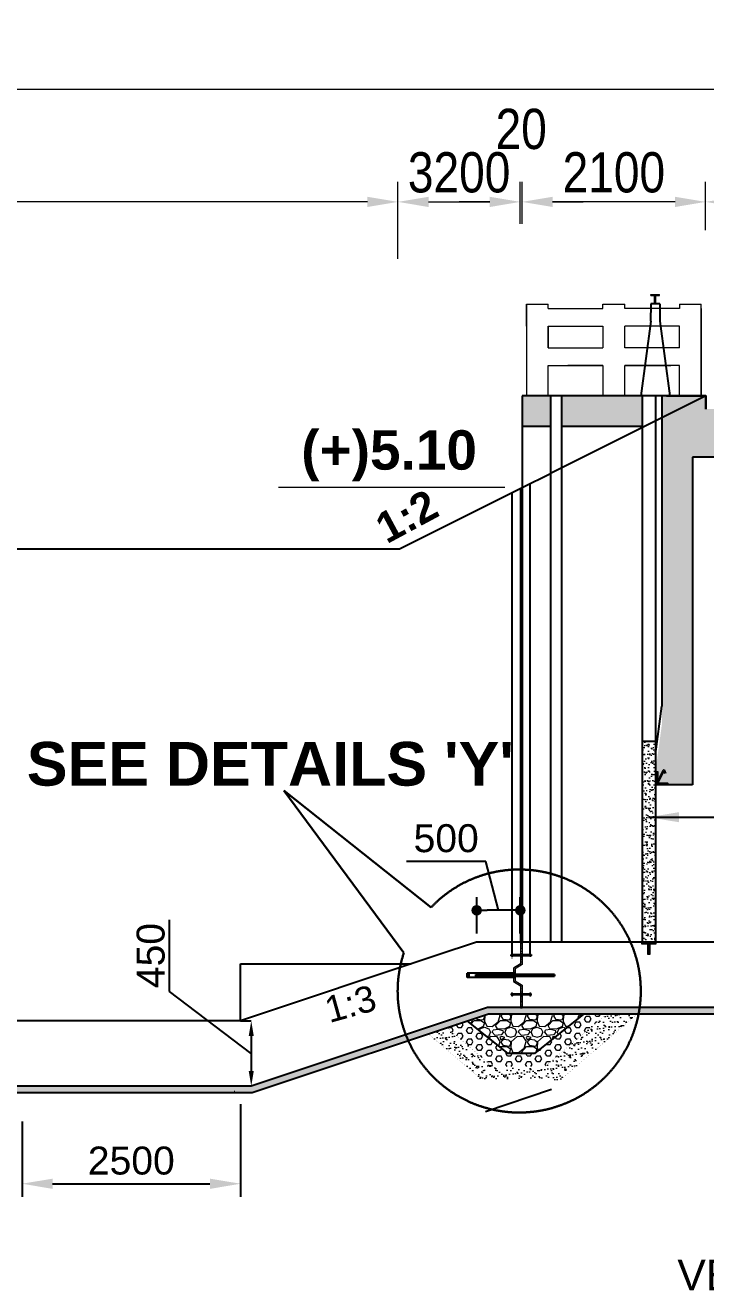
# Model space of a CAD drawing. Extents: x -358915 to 1258323, y -1667244 to -305611.
# Drawn here: x 167038 to 174820, y -1272764 to -1258283 of the extents above; entities that cross this region are included whole.
import ezdxf

# ---------------------------------------------------------------- set-up
doc = ezdxf.new("R2010")
doc.units = 0
doc.header["$LTSCALE"] = 300
doc.header["$MEASUREMENT"] = 0
for name, pattern in [('DASHED', [0.75, 0.5, -0.25]), ('DASHED2', [9.525, 6.35, -3.175]), ('HIDDEN', [0.375, 0.25, -0.125])]:
    doc.linetypes.add(name, pattern=pattern)
doc.layers.get('0').update_dxf_attribs({"linetype": 'CONTINUOUS'})
doc.layers.get('DEFPOINTS').update_dxf_attribs({"linetype": 'CONTINUOUS'})
for name, color, linetype, lineweight in [('Dim', 7, 'CONTINUOUS', 9), ('Dimension', 8, 'CONTINUOUS', 18), ('Grid Line_Outer', 7, 'CONTINUOUS', 5), ('HATCH', 252, 'CONTINUOUS', 5), ('line2', 3, 'CONTINUOUS', 30), ('Railing', 8, 'CONTINUOUS', 0)]:
    doc.layers.add(name, color=color, linetype=linetype, lineweight=lineweight)
for name, color, linetype in [('DOTTED', 240, 'DASHED2'), ('HATCH-1', 8, 'CONTINUOUS'), ('LINE', 7, 'CONTINUOUS'), ('TEXT', 10, 'CONTINUOUS')]:
    doc.layers.add(name, color=color, linetype=linetype)
doc.styles.add('1-2', font='arial.ttf')
doc.styles.add('Arial', font='arial.ttf')
doc.styles.add('DIM', font='isocp3.shx')
doc.styles.add('dimText', font='ARIALN.TTF')
doc.styles.add('text', font='ARIALN.TTF', dxfattribs={"height": 1.6})
doc.dimstyles.new('dim_150', dxfattribs={"dimtxt": 300, "dimasz": 300, "dimexe": 300, "dimexo": 100, "dimgap": 100, "dimtad": 1, "dimdec": 0, "dimzin": 0, "dimdsep": 46, "dimtxsty": 'DIM', "dimcen": 150, "dimclrd": 5, "dimclre": 5, "dimclrt": 7, "dimadec": 0, "dimazin": 0, "dimtfac": 1, "dimtdec": 0, "dimtmove": 0, "dimatfit": 3, "dimfxl": 20, "dimtolj": 1, "dimtzin": 0, "dimarcsym": 0})
doc.dimstyles.new('dim_230', dxfattribs={"dimtxt": 460, "dimasz": 460, "dimexe": 230, "dimexo": 100, "dimgap": 100, "dimtad": 1, "dimdec": 0, "dimzin": 0, "dimdsep": 46, "dimtxsty": 'dimText', "dimcen": 0.09, "dimclrd": 256, "dimclre": 256, "dimclrt": 7, "dimadec": 0, "dimazin": 0, "dimtfac": 1, "dimtdec": 0, "dimtofl": 0, "dimtmove": 0, "dimatfit": 3, "dimfxl": 1, "dimtolj": 1, "dimtzin": 0, "dimlwd": -1, "dimlwe": -1, "dimarcsym": 0})
pattern_1 = [(37.5, (-179835.83, -1288351.639), (-0.31496679, 9.63411885), [0, -7.6, 0, -8.5, 0, -8.125]), (7.5, (-179835.83, -1288351.639), (8.84888353, 14.11073033), [0, -4.1, 0, -6.85, 0, -2.625]), (327.5, (-179841.98, -1288351.639), (15.5707093, 0.02829527), [0, -2.5, 0, -9, 0, -11.75]), (317.5, (-179841.98, -1288351.639), (15.030633, 4.3883778), [0, -1.25, 0, -5.9, 0, -6.75])]

# ---------------------------------------------------------------- blocks, each defined once
blk = doc.blocks.new('*D110')
at = {"layer": 'DEFPOINTS', "color": 0, "ltscale": 500, "transparency": 16777216}
for p in [(169500, -1269675), (169622, -1270425), (169622, -1270425)]:
    blk.add_point(p, dxfattribs=at)
at = {"layer": 'Dim', "color": 5, "lineweight": -2, "ltscale": 500, "transparency": 16777216}
for p, q in [((168687, -1269339), (168687, -1268520)), ((169622, -1270050), (168687, -1269339)), ((169500, -1269675), (169622, -1269675)), ((169622, -1269850), (169622, -1270250)), ((169622, -1270425), (169622, -1270425))]:
    blk.add_line(p, q, dxfattribs=at)
at = {"layer": 'Dim', "color": 5, "ltscale": 500, "transparency": 16777216}
for points in [[(169593, -1269850), (169651, -1269850), (169622, -1269675)], [(169593, -1270250), (169651, -1270250), (169622, -1270425)]]:
    blk.add_solid(points, dxfattribs=at)
at = {"layer": 'Dim', "color": 7, "ltscale": 500, "transparency": 16777216, "insert": (168473, -1268929), "char_height": 320, "attachment_point": 5, "rotation": 90, "style": 'Arial'}
blk.add_mtext('\\A1;450', dxfattribs=at)
blk = doc.blocks.new('*D125')
at = {"layer": 'DEFPOINTS', "color": 0, "ltscale": 500, "transparency": 16777216}
for p in [(172720, -1260304), (172720, -1260656), (174820, -1260727)]:
    blk.add_point(p, dxfattribs=at)
at = {"layer": 'Dim', "ltscale": 500, "transparency": 16777216}
for p, q in [((172720, -1260556), (172720, -1260074)), ((174820, -1260627), (174820, -1260074)), ((174470, -1260304), (173070, -1260304))]:
    blk.add_line(p, q, dxfattribs=at)
for points in [[(173070, -1260246), (173070, -1260363), (172720, -1260304)], [(174470, -1260246), (174470, -1260363), (174820, -1260304)]]:
    blk.add_solid(points, dxfattribs=at)
at = {"layer": 'Dim', "color": 7, "ltscale": 500, "transparency": 16777216, "insert": (173770, -1259969), "char_height": 460, "attachment_point": 5, "style": 'dimText'}
blk.add_mtext('\\A1;2100', dxfattribs=at)
blk = doc.blocks.new('*D126')
at = {"layer": 'DEFPOINTS', "color": 0, "ltscale": 500, "transparency": 16777216}
for p in [(174820, -1260304), (180820, -1260577), (174820, -1260727)]:
    blk.add_point(p, dxfattribs=at)
at = {"layer": 'Dim', "ltscale": 500, "transparency": 16777216}
for p, q in [((174820, -1260627), (174820, -1260074)), ((180820, -1260477), (180820, -1260074)), ((180470, -1260304), (175170, -1260304))]:
    blk.add_line(p, q, dxfattribs=at)
for points in [[(175170, -1260246), (175170, -1260363), (174820, -1260304)], [(180470, -1260246), (180470, -1260363), (180820, -1260304)]]:
    blk.add_solid(points, dxfattribs=at)
at = {"layer": 'Dim', "color": 7, "ltscale": 500, "transparency": 16777216, "insert": (177820, -1259969), "char_height": 460, "attachment_point": 5, "style": 'dimText'}
blk.add_mtext('\\A1;5000', dxfattribs=at)
blk = doc.blocks.new('_Dot')
at = {"color": 0, "linetype": 'ByBlock', "lineweight": -2}
blk.add_line((-0.5, 0), (-1, 0), dxfattribs=at)
at = {"color": 0, "linetype": 'ByBlock', "const_width": 0.5}
blk.add_lwpolyline([(-0.25, 0, 1), (0.25, 0, 1)], format="xyb", close=True, dxfattribs=at)
blk = doc.blocks.new('*D138')
at = {"layer": 'DEFPOINTS', "color": 0, "ltscale": 500, "transparency": 16777216}
for p in [(172201, -1268411), (172201, -1268775), (172700, -1268775)]:
    blk.add_point(p, dxfattribs=at)
at = {"layer": 'Dim', "color": 5, "lineweight": -2, "ltscale": 500, "transparency": 16777216}
for p, q in [((172304, -1267852), (171399, -1267852)), ((172451, -1268411), (172304, -1267852)), ((172201, -1268675), (172201, -1268261)), ((172700, -1268675), (172700, -1268261)), ((172580, -1268411), (172321, -1268411))]:
    blk.add_line(p, q, dxfattribs=at)
at = {"layer": 'Dim', "color": 5, "lineweight": -2, "ltscale": 500, "transparency": 16777216, "xscale": 120, "yscale": 120, "zscale": 120, "rotation": 180}
blk.add_blockref('_Dot', (172201, -1268411), dxfattribs=at)
at = {"layer": 'Dim', "color": 5, "lineweight": -2, "ltscale": 500, "transparency": 16777216, "xscale": 120, "yscale": 120, "zscale": 120}
blk.add_blockref('_Dot', (172700, -1268411), dxfattribs=at)
at = {"layer": 'Dim', "color": 7, "ltscale": 500, "transparency": 16777216, "insert": (171852, -1267588), "char_height": 320, "attachment_point": 5, "style": 'Arial'}
blk.add_mtext('\\A1;500', dxfattribs=at)
blk = doc.blocks.new('*D141')
at = {"layer": 'DEFPOINTS', "color": 0, "ltscale": 500, "transparency": 16777216}
for p in [(172700, -1260304), (172700, -1260655), (171300, -1261054)]:
    blk.add_point(p, dxfattribs=at)
at = {"layer": 'Dim', "ltscale": 500, "transparency": 16777216}
for p, q in [((171300, -1260954), (171300, -1260074)), ((172700, -1260555), (172700, -1260074)), ((171650, -1260304), (172350, -1260304))]:
    blk.add_line(p, q, dxfattribs=at)
for points in [[(171650, -1260246), (171650, -1260363), (171300, -1260304)], [(172350, -1260246), (172350, -1260363), (172700, -1260304)]]:
    blk.add_solid(points, dxfattribs=at)
at = {"layer": 'Dim', "color": 7, "ltscale": 500, "transparency": 16777216, "insert": (172000, -1259969), "char_height": 460, "attachment_point": 5, "style": 'dimText'}
blk.add_mtext('\\A1;3200', dxfattribs=at)
blk = doc.blocks.new('*D145')
at = {"layer": 'DEFPOINTS', "color": 0, "ltscale": 500, "transparency": 16777216}
for p in [(159500, -1260304), (171300, -1260304), (159500, -1260974)]:
    blk.add_point(p, dxfattribs=at)
at = {"layer": 'Dim', "ltscale": 500, "transparency": 16777216}
for p, q in [((159500, -1260874), (159500, -1260074)), ((171300, -1260204), (171300, -1260074)), ((170950, -1260304), (159850, -1260304))]:
    blk.add_line(p, q, dxfattribs=at)
for points in [[(159850, -1260246), (159850, -1260363), (159500, -1260304)], [(170950, -1260246), (170950, -1260363), (171300, -1260304)]]:
    blk.add_solid(points, dxfattribs=at)
at = {"layer": 'Dim', "color": 7, "ltscale": 500, "transparency": 16777216, "insert": (165400, -1259969), "char_height": 460, "attachment_point": 5, "style": 'dimText'}
blk.add_mtext('\\A1;8550', dxfattribs=at)
blk = doc.blocks.new('*D147')
at = {"layer": 'DEFPOINTS', "color": 0, "ltscale": 500, "transparency": 16777216}
for p in [(199890, -1259016), (157500, -1259929), (199890, -1259929)]:
    blk.add_point(p, dxfattribs=at)
at = {"layer": 'Dim', "ltscale": 500, "transparency": 16777216}
for p, q in [((157500, -1259829), (157500, -1258786)), ((199890, -1259829), (199890, -1258786)), ((157850, -1259016), (199540, -1259016))]:
    blk.add_line(p, q, dxfattribs=at)
for points in [[(157850, -1258957), (157850, -1259074), (157500, -1259016)], [(199540, -1258957), (199540, -1259074), (199890, -1259016)]]:
    blk.add_solid(points, dxfattribs=at)
at = {"layer": 'Dim', "color": 7, "ltscale": 500, "transparency": 16777216, "insert": (177824, -1258585), "char_height": 460, "attachment_point": 5, "style": 'dimText'}
blk.add_mtext('\\A1;{\\fArial|b1|i0|c0|p34;37340}', dxfattribs=at)
blk = doc.blocks.new('*D153')
at = {"layer": 'DEFPOINTS', "color": 0, "ltscale": 500, "transparency": 16777216}
for p in [(172720, -1260304), (172700, -1260510), (172720, -1260510)]:
    blk.add_point(p, dxfattribs=at)
at = {"layer": 'Dim', "ltscale": 500, "transparency": 16777216}
for p, q in [((172700, -1260410), (172700, -1260074)), ((172720, -1260410), (172720, -1260074)), ((172350, -1260304), (172000, -1260304)), ((173070, -1260304), (173420, -1260304))]:
    blk.add_line(p, q, dxfattribs=at)
for points in [[(172350, -1260246), (172350, -1260363), (172700, -1260304)], [(173070, -1260246), (173070, -1260363), (172720, -1260304)]]:
    blk.add_solid(points, dxfattribs=at)
at = {"layer": 'Dim', "color": 7, "ltscale": 500, "transparency": 16777216, "insert": (172710, -1259472), "char_height": 460, "attachment_point": 5, "style": 'dimText'}
blk.add_mtext('\\A1;20', dxfattribs=at)
blk = doc.blocks.new('Ralling 02')
at = {"layer": 'Railing', "ltscale": 500}
for p, q in [((-1750, 0), (-1750, 1050)), ((-1500, 1050), (-1500, 1000)), ((-875, 1000), (-875, 1050)), ((-625, 1000), (-625, 1050)), ((0, 1000), (0, 1050)), ((0, 1000), (0, 1050)), ((250, 800), (250, 1050)), ((250, 1050), (250, 0)), ((-1750, 1000), (-1750, 0)), ((-1500, 800), (-875, 800)), ((-1500, 550), (-1500, 800)), ((-875, 550), (-875, 800)), ((0, 800), (-625, 800)), ((0, 550), (0, 800)), ((-1500, 0), (-1500, 350)), ((-875, 0), (-875, 350)), ((0, 0), (0, 350))]:
    blk.add_line(p, q, dxfattribs=at)
for points in [[(-1500, 1050), (-1750, 1050)], [(-625, 1050), (-875, 1050)], [(250, 1050), (0, 1050)], [(-1500, 1000), (-875, 1000)], [(0, 1000), (-625, 1000)], [(-625, 800), (-625, 550)], [(0, 800), (0, 800), (0, 550)], [(-1500, 550), (-875, 550)], [(0, 550), (-625, 550)], [(-1500, 350), (-875, 350)], [(-875, 350), (-1400, 350)], [(-625, 350), (-225, 350)], [(0, 350), (-625, 350)], [(-625, 350), (-625, 0)]]:
    blk.add_lwpolyline(points, dxfattribs=at)
blk.add_lwpolyline([(-625, 1000), (-625, 1000)], close=True, dxfattribs=at)
blk = doc.blocks.new('KK')
at = {"layer": 'LINE', "lineweight": 15}
for p, q in [((-286, 1162), (-184, 1162)), ((-286, 1148), (-286, 1162)), ((-184, 1148), (-184, 1162)), ((-286, 1148), (-184, 1148)), ((-242, 1056), (-242, 1148)), ((-226, 1056), (-226, 1148))]:
    blk.add_line(p, q, dxfattribs=at)
at = {"layer": 'LINE'}
for p, q in [((-182, 1056), (-284, 1056)), ((-284, 1054), (-284, 955)), ((-182, 1056), (-182, 956)), ((-284, 856), (-284, 953)), ((-182, 956), (-182, 856)), ((-284, 856), (-400, 0)), ((-182, 856), (-66, 0))]:
    blk.add_line(p, q, dxfattribs=at)
blk = doc.blocks.new('huk')
at = {"layer": 'Dim'}
h = blk.add_hatch(dxfattribs=at)
h.set_pattern_fill('ANSI31', color=15)
h.set_pattern_definition([(45, (-358365.36117, -19477.47705), (-0.08838834765, 0.08838834765), [])])
h.paths.add_polyline_path([(13, 3, 0.75964), (-13, 3), (-94, 3, 4.674984), (-94, -6), (-12, -6, 0.637498), (12, -6), (94, -6, 4.674984), (94, 3)])
h.paths.add_polyline_path([(-6, 0, -1), (6, 0, -1)], flags=16)
at = {"layer": 'DOTTED', "color": 8}
for points in [[(-94, 3), (-13, 3)], [(13, 3), (94, 3)], [(-94, -6), (-12, -6)], [(12, -6), (94, -6)]]:
    blk.add_lwpolyline(points, dxfattribs=at)
blk.add_circle((0, 0), 6.04, dxfattribs=at)
for centre, radius, start, end in [((-104, -1), 11, 24.1477, 335.8523), ((0, 0), 13, 15.5565, 164.4435), ((104, -1), 11, 204.1477, 155.8523), ((0, 0), 13, 204.9652, 335.0348)]:
    blk.add_arc(centre, radius, start, end, dxfattribs=at)
blk = doc.blocks.new('*D209')
at = {"layer": 'DEFPOINTS', "color": 0, "ltscale": 500, "transparency": 16777216}
for p in [(169500, -1270528), (167000, -1270728), (169500, -1271540)]:
    blk.add_point(p, dxfattribs=at)
at = {"layer": 'Dim', "color": 5, "lineweight": -2, "ltscale": 500, "transparency": 16777216}
for p, q in [((169500, -1270628), (169500, -1271690)), ((167000, -1270828), (167000, -1271690)), ((167350, -1271540), (169150, -1271540))]:
    blk.add_line(p, q, dxfattribs=at)
at = {"layer": 'Dim', "color": 5, "ltscale": 500, "transparency": 16777216}
for points in [[(167350, -1271482), (167350, -1271599), (167000, -1271540)], [(169150, -1271482), (169150, -1271599), (169500, -1271540)]]:
    blk.add_solid(points, dxfattribs=at)
at = {"layer": 'Dim', "color": 7, "ltscale": 500, "transparency": 16777216, "insert": (168250, -1271277), "char_height": 320, "attachment_point": 5, "style": 'Arial'}
blk.add_mtext('\\A1;2500', dxfattribs=at)

msp = doc.modelspace()

# ---------------------------------------------------------------- hatches: boundary and pattern name
at = {"layer": 'Dim', "ltscale": 50}
h = msp.add_hatch(dxfattribs=at)
h.set_pattern_fill('AR-SAND', color=2, scale=40)
h.set_pattern_definition([(37.5, (-2655450.886, -538137.79), (-2.5197343, 77.0729508), [0, -60.8, 0, -68, 0, -65]), (7.5, (-2655450.89, -538137.79), (70.7910682, 112.8858426), [0, -32.8, 0, -54.8, 0, -21]), (327.5, (-2655500.086, -538137.79), (124.5656745, 0.2263621), [0, -20, 0, -72, 0, -94]), (317.5, (-2655500.09, -538137.79), (120.245064, 35.1070226), [0, -10, 0, -47.2, 0, -54])])
h.paths.add_polyline_path([(174095.6, -1268775.1), (174245.4, -1268775.1), (174245.4, -1266475.1), (174095.5, -1266475.1)])
at = {"layer": 'Dim'}
h = msp.add_hatch(dxfattribs=at)
h.set_pattern_fill('AR-SAND', color=8, scale=5)
h.set_pattern_definition(pattern_1)
h.paths.add_polyline_path([(172720.4, -1268775.1), (172700.4, -1268775.1), (172700.4, -1269025.1), (172620.4, -1269075.1), (172620.4, -1269119), (172640.4, -1269119), (172640.4, -1269082.3), (172720.4, -1269032.3)])
h = msp.add_hatch(color=15, dxfattribs=at)
h.dxf.hatch_style = 1
h.paths.add_polyline_path([(172115.9, -1269131.2), (172090.4, -1269131.2), (172090.5, -1269181.2), (172116, -1269181.2)])
h = msp.add_hatch(color=15, dxfattribs=at)
h.dxf.hatch_style = 1
h.paths.add_polyline_path([(173090.2, -1269146.1), (173090.2, -1269166.1), (172190.8, -1269166.1), (172190.8, -1269146.1)])
h = msp.add_hatch(dxfattribs=at)
h.set_pattern_fill('AR-SAND', color=8, scale=5)
h.set_pattern_definition(pattern_1)
h.paths.add_polyline_path([(172700.4, -1269525.1), (172720.4, -1269525.1), (172720.4, -1269268), (172640.4, -1269218), (172640.4, -1269181.2), (172620.4, -1269181.2), (172620.4, -1269225.1), (172700.4, -1269275.1)])
h = msp.add_hatch(dxfattribs=at)
h.set_pattern_fill('AR-CONC', color=8, scale=20)
h.set_pattern_definition([(50, (-170910.16, -1413372.9), (143.452037, -12.550427), [15, -165]), (355, (-170910.16, -1413372.9), (-27.750267, 150.438427), [12, -132]), (100.451444, (-170898.21, -1413373.94), (115.70177, 137.888), [12.74804, -140.22842]), (46.1842, (-170910.16, -1413332.9), (213.44827, -33.10386), [22.5, -247.5]), (96.635635, (-170892.38, -1413335.66), (186.93239, 194.82372), [19.12207, -210.34275]), (351.184164, (-170910.16, -1413332.9), (186.93239, 194.82372), [18, -198]), (21, (-170890.16, -1413342.9), (119.38141, -80.523778), [15, -165]), (326, (-170890.16, -1413342.9), (48.663066, 145.03001), [12, -132]), (71.451445, (-170880.22, -1413349.61), (168.044475, 64.50623), [12.74804, -140.22842]), (37.5, (-170910.164, -1413372.897), (2.431971, 66.578771), [0, -130.4, 0, -134, 0, -132.5]), (7.5, (-170910.164, -1413372.9), (52.613907, 78.882342), [0, -76.4, 0, -127.4, 0, -50.5]), (327.5, (-170954.764, -1413372.897), (106.764487, -4.510974), [0, -50, 0, -156, 0, -207]), (317.5, (-170974.76, -1413372.9), (116.637234, 20.020996), [0, -65, 0, -103.6, 0, -147])])
h.paths.add_polyline_path([(199890.9, -1270725.7), (199400.7, -1270725.5), (199400.7, -1270800.5), (199890.9, -1270800.7)])
h.paths.add_polyline_path([(157990.7, -1270785.9), (157500.7, -1270785.9), (157500.7, -1270860.9), (157990.7, -1270860.9)])
h.paths.add_polyline_path([(181020.3, -1269525.1), (174820.4, -1269525.1), (173170.4, -1269525), (172322.8, -1269525), (170439.4, -1270152.7), (169622.1, -1270425.1), (159000.7, -1270425.1), (158600.7, -1270785.9), (158110.7, -1270785.9), (158110.7, -1270860.9), (158629.5, -1270860.9), (159029.5, -1270500.1), (169634.2, -1270500.1), (170470.7, -1270221.3), (172334.4, -1269600), (173170.4, -1269600), (174820.4, -1269600.1), (180989.2, -1269600.1), (181139.2, -1269750.1), (182170.4, -1269750.1), (183007.1, -1269750.1), (184909.5, -1270384.5), (185268.6, -1270500.1), (190642.9, -1270500.1), (198409.2, -1270500.3), (198769.2, -1270800.5), (199280.7, -1270800.5), (199280.7, -1270725.5), (198796.6, -1270725.5), (198436.4, -1270425.3), (190642.9, -1270425.1), (185268.6, -1270425.1), (184901.6, -1270302.8), (183018.6, -1269675.1), (182170.4, -1269675.1), (181170.3, -1269675.1)])
at = {"layer": 'Grid Line_Outer', "ltscale": 2}
h = msp.add_hatch(dxfattribs=at)
h.set_pattern_fill('ANSI31', color=1)
h.set_pattern_definition([(45, (-283101.30487, -1232255.76931), (-0.08838834765, 0.08838834765), [])])
h.paths.add_polyline_path([(174393.4, -1266975.1), (174391.4, -1266951.3), (174269.8, -1266951.3), (174271.8, -1266824), (174245.4, -1266824), (174245.4, -1266975.1)])
h = msp.add_hatch(dxfattribs=at)
h.set_pattern_fill('ANSI31', color=1, scale=0.6)
h.set_pattern_definition([(45, (-100195.91641, -1246864.16693), (-0.05303300859, 0.05303300859), [])])
h.paths.add_polyline_path([(174182.3, -1268797.8), (174158.5, -1268797.8), (174158.5, -1268917), (174182.3, -1268917)])
h.paths.add_polyline_path([(174251.4, -1268775.8), (174088.7, -1268775.8), (174088.7, -1268797.8), (174251.4, -1268797.7)])
at = {"layer": 'HATCH', "ltscale": 50}
h = msp.add_hatch(dxfattribs=at)
h.set_pattern_fill('AR-SAND', color=2, scale=50)
h.set_pattern_definition([(37.5, (-196906.8, -1300418.885), (-3.149668, 96.341188), [0, -76, 0, -85, 0, -81.25]), (7.5, (-196906.8, -1300418.88), (88.488835, 141.107303), [0, -41, 0, -68.5, 0, -26.25]), (327.5, (-196968.3, -1300418.885), (155.707093, 0.282953), [0, -25, 0, -90, 0, -117.5]), (317.5, (-196968.3, -1300418.88), (150.30633, 43.88378), [0, -12.5, 0, -59, 0, -67.5])])
h.paths.add_polyline_path([(174036.1, -1269600), (173735.4, -1269599.4), (173682.8, -1269599.3), (172981.4, -1270199.8), (172381.7, -1270199.8), (171855.5, -1269749.2), (171639.1, -1269817.9), (172260.4, -1270349.8), (173160.4, -1270349.8)])
h = msp.add_hatch(dxfattribs=at)
h.set_pattern_fill('HEX', color=5, scale=300)
h.set_pattern_definition([(0, (-170910.164, -1371207.976), (0, 64.951905), [37.5, -75]), (120, (-170910.164, -1371207.976), (-56.25, -32.475953), [37.5, -75]), (60, (-170872.664, -1371207.976), (-56.25, 32.475953), [37.5, -75])])
h.paths.add_polyline_path([(172381.7, -1270199.8), (172981.4, -1270199.8), (173682.8, -1269599.3), (173423.3, -1269599.3), (172860.4, -1270049.8), (172560.4, -1270049.8), (172091.4, -1269674.5), (171855.5, -1269749.2)])
h = msp.add_hatch(dxfattribs=at)
h.set_pattern_fill('GRAVEL', color=16, scale=300)
h.set_pattern_definition([(228.0127875, (-170694.164, -1370907.976), (-2400, -2700), [40.3608, -3995.72641]), (184.9697407, (-170721.164, -1370937.976), (3600, 300), [69.2604, -6856.77743]), (132.510447, (-170790.164, -1370943.976), (3000, -3300), [48.8364, -4834.80978]), (267.273689, (-170907.164, -1371018.976), (300, 6000), [63.0714, -6244.06741]), (292.833654, (-170910.164, -1371081.976), (-1500, 3600), [61.8465, -6122.81194]), (357.273689, (-170886.164, -1371138.976), (-6000, 300), [63.0714, -6244.06741]), (37.6942405, (-170823.164, -1371141.976), (-3900, -3000), [83.4087, -8257.45456]), (72.2553284, (-170757.164, -1371090.976), (2100, 6600), [78.7464, -7795.89645]), (121.4295656, (-170733.164, -1371015.976), (-2400, 3900), [63.285, -6265.22193]), (175.236358, (-170766.164, -1370961.976), (3300, -300), [72.2496, -3540.22877]), (222.3974378, (-170838.164, -1370955.976), (-3600, -3300), [93.4344, -9250.0125]), (138.814075, (-170610.164, -1371021.976), (-2100, 1800), [31.8903, -3157.15344]), (171.4692344, (-170634.164, -1371000.976), (3900, -600), [60.6711, -6006.45342]), (225, (-170694.16, -1370991.98), (-3e-14, -300), [42.4263, -381.83777]), (203.19859, (-170715.164, -1370955.976), (1500, 600), [22.8474, -2261.88453]), (291.80141, (-170736.164, -1370964.976), (-300, 900), [32.3109, -1583.23854]), (30.963757, (-170724.164, -1370994.976), (900, 600), [52.4787, -1696.80687]), (161.56505, (-170679.16, -1370967.98), (600, -300), [37.9473, -910.736]), (16.3895403, (-170910.164, -1370964.976), (3000, 900), [53.16, -5262.85354]), (70.346176, (-170859.164, -1370949.976), (-1200, -3300), [44.5983, -4415.22232]), (293.19859, (-170679.164, -1370907.976), (-600, 1500), [45.6945, -2239.03743]), (343.6104597, (-170661.164, -1370949.976), (-3000, 900), [53.16, -5262.85354]), (339.443955, (-170910.164, -1371150.976), (-1500, 600), [51.264, -2511.93712]), (294.7751406, (-170862.164, -1371168.976), (-1500, 3300), [42.9534, -4252.39292]), (66.80141, (-170676.164, -1371207.976), (600, 1500), [45.6945, -2239.03743]), (17.3540246, (-170658.164, -1371165.976), (-3900, -1200), [50.2893, -4978.62708]), (69.443955, (-170823.164, -1371207.976), (-600, -1500), [25.632, -2537.56912]), (101.309932, (-170694.164, -1371207.976), (-300, 1200), [15.297, -1514.40885]), (165.963757, (-170697.164, -1371192.976), (900, -300), [61.8465, -1175.0852]), (186.009006, (-170757.164, -1371177.976), (3000, 300), [57.315, -5674.17695]), (303.690068, (-170724.16, -1371021.98), (-300, 600), [43.2666, -1038.39878]), (353.1572266, (-170700.164, -1371057.976), (5100, -600), [75.5382, -7478.26879]), (60.945396, (-170625.164, -1371066.976), (-1200, -2100), [30.8868, -3057.80224]), (90, (-170610.16, -1371039.98), (-300, 300), [18, -282]), (120.256437, (-170763.164, -1371168.976), (1200, -2100), [41.6772, -4126.056]), (48.0127875, (-170784.164, -1371132.976), (2400, 2700), [80.7216, -3955.36561]), (0, (-170730.16, -1371072.98), (300, 300), [78, -222]), (325.3048465, (-170652.164, -1371072.976), (3000, -2100), [47.4342, -4695.9823]), (254.054604, (-170613.164, -1371099.976), (-300, -1200), [43.6806, -2140.35237]), (207.6459754, (-170625.164, -1371141.976), (-5700, -3000), [71.1195, -7040.84225]), (175.4260787, (-170688.164, -1371174.976), (-3900, 300), [75.2397, -7448.72202])])
h.paths.add_polyline_path([(172560.4, -1270049.8), (172860.4, -1270049.8), (173423.3, -1269599.3), (172472.4, -1269599.3), (172325.8, -1269600.1), (172091.4, -1269674.5)])
at = {"layer": 'HATCH-1', "ltscale": 2}
h = msp.add_hatch(color=14, dxfattribs=at)
h.paths.add_polyline_path([(183620.4, -1262525.2), (182620.4, -1262525.1), (182620.4, -1262825.1), (183620.4, -1262825.1)])
h.paths.add_polyline_path([(182620.4, -1262525.1), (182295.4, -1262525.1), (182295.4, -1262825.1), (182620.4, -1262825.1)])
h.paths.add_polyline_path([(182170.4, -1262525.1), (180820.5, -1262525.1), (181720.5, -1262825.1), (182170.4, -1262825.1)])
h.paths.add_polyline_path([(173045.4, -1262525.1), (172720.4, -1262525.1), (172720.4, -1262875.1), (173045.4, -1262875.1)])
h.paths.add_polyline_path([(174095.4, -1262525.1), (173170.4, -1262525.1), (173170.4, -1262875.1), (174095.4, -1262875.1)])
h.paths.add_polyline_path([(174820.4, -1262525.1), (174320.4, -1262525.1), (174320.4, -1262775.1)], flags=17)
h.paths.add_polyline_path([(180920.4, -1266975.1), (181270.3, -1266975.1), (181270.5, -1262825.1), (181720.5, -1262825.1), (180820.5, -1262525.1), (180820.4, -1262525.1), (180820.4, -1262675.1), (174820.4, -1262675.1), (174820.4, -1262525.1), (174320.4, -1262775.1), (174320.4, -1266275.1), (174245.4, -1266825.1), (174246.7, -1266950.6), (174273, -1266950.6), (174269.8, -1266951.3), (174391.4, -1266951.3), (174393.4, -1266975.1), (174670.4, -1266975.1), (174670.4, -1263225.1), (180920.4, -1263225.1)])

# ---------------------------------------------------------------- linework, layer by layer
for p, q in [((172640.4, -1269130.5), (172090.4, -1269131.2)), ((172640.4, -1269181.2), (172090.5, -1269181.2))]:
    msp.add_line(p, q)
for points in [[(172090.5, -1269181.2), (172090.4, -1269131.2)], [(172116, -1269181.2), (172115.9, -1269131.2)]]:
    msp.add_lwpolyline(points)
at = {"color": 5}
msp.add_lwpolyline([(172700.4, -1269525), (172720.4, -1269525)], dxfattribs=at)
at = {"layer": 'Dim', "color": 8, "ltscale": 500}
msp.add_line((172523.2, -1263573.3), (169933.7, -1263573.3), dxfattribs=at)
at = {"layer": 'DOTTED', "color": 8, "ltscale": 0.5, "const_width": 1}
for points in [[(174036.1, -1269600), (173160.4, -1270349.8), (172260.4, -1270349.8), (171639.1, -1269817.9)], [(173681.8, -1269600.1), (172981.4, -1270199.8), (172381.7, -1270199.8), (171855.5, -1269749.2)]]:
    msp.add_lwpolyline(points, dxfattribs=at)
at = {"layer": 'DOTTED', "color": 8, "ltscale": 0.5}
msp.add_lwpolyline([(173422.2, -1269600.1), (172860.4, -1270049.8), (172560.4, -1270049.8), (172091.4, -1269674.5)], dxfattribs=at)
at = {"layer": 'Grid Line_Outer', "color": 1, "ltscale": 2}
msp.add_line((174343.4, -1266975.1), (174341.4, -1266951.3), dxfattribs=at)
msp.add_lwpolyline([(174343.4, -1266975.1), (174245.4, -1266975.1), (174245.4, -1266824), (174271.8, -1266824), (174269.8, -1266951.3), (174341.4, -1266951.3)], dxfattribs=at)
at = {"layer": 'Grid Line_Outer', "color": 1, "lineweight": 35, "ltscale": 2}
msp.add_lwpolyline([(174269.8, -1266951.3), (174342.2, -1266806.6), (174356.7, -1266844.5)], dxfattribs=at)
at = {"layer": 'Grid Line_Outer', "color": 1, "ltscale": 2}
for points in [[(174088.7, -1268775.8), (174251.4, -1268775.8), (174251.4, -1268797.7), (174088.7, -1268797.8)], [(174182.3, -1268917), (174158.5, -1268917), (174158.5, -1268797.8), (174182.3, -1268797.8)]]:
    msp.add_lwpolyline(points, close=True, dxfattribs=at)
at = {"layer": 'LINE', "ltscale": 500}
for p, q in [((174320.4, -1262525.1), (172720.4, -1262525.1)), ((173045.4, -1262875.1), (172720.4, -1262875.1)), ((174095.4, -1262875.1), (173170.4, -1262875.1)), ((172720.4, -1263573.3), (173045.4, -1263412.6)), ((171318.8, -1264275.1), (172720.4, -1263573.3)), ((174670.4, -1266975.1), (174245.4, -1266975.1)), ((181270.2, -1268775.1), (172720.4, -1268775.1)), ((169500.4, -1269675.1), (169500.4, -1269025.1)), ((169500.4, -1269025.1), (171450.6, -1269025.1)), ((173058.2, -1270463.2), (172301, -1270715.6)), ((172301, -1270715.6), (172301, -1270715.6))]:
    msp.add_line(p, q, dxfattribs=at)
for points in [[(172720.4, -1262525.1), (172720.4, -1268775.1)], [(173045.4, -1262525.1), (173045.4, -1268775.1)], [(173170.4, -1262525.1), (173170.4, -1268775.1)], [(174095.4, -1262525.1), (174095.6, -1268775.1)], [(174245.4, -1262525.1), (174245.4, -1268775.1)], [(174820.4, -1262675.1), (174820.4, -1262525.1), (174320.4, -1262525.1), (174320.4, -1262525.1)], [(174320.4, -1262525.1), (174320.4, -1266075.1)], [(174370.4, -1262525.1), (174820.4, -1262525.1)], [(174820.4, -1262525.1), (174820.4, -1262675.1)], [(174320.4, -1262981.3), (174320.4, -1266075.1)], [(180920.4, -1263225.1), (174670.4, -1263225.1)], [(174670.4, -1263225.1), (174670.4, -1266975.1)], [(174670.4, -1263275.1), (174670.4, -1266875.1)], [(172700.4, -1263583.1), (172700.4, -1268775.1)], [(159500.4, -1264275.1), (171318.8, -1264275.1)], [(174245.4, -1266625.1), (174320.4, -1266075.1)], [(174095.4, -1266475.1), (174245.4, -1266475.1)], [(174245.4, -1266625.1), (174245.4, -1266975.1)], [(172700.4, -1268775.1), (172200.6, -1268775.1), (171750.6, -1268925.1)], [(199280.7, -1270725.5), (198796.6, -1270725.5), (198436.4, -1270425.3), (191685.2, -1270425.1), (185268.6, -1270425.1), (184933.3, -1270313.4), (183018.6, -1269675.1), (182170.4, -1269675.1), (182170.4, -1269675.1), (181170.3, -1269675.1), (181020.3, -1269525.1), (174820.4, -1269525.1), (174820.4, -1269525.1), (173170.4, -1269525), (173170.4, -1269525), (172322.8, -1269525), (169622.1, -1270425.1), (159000.7, -1270425.1), (158600.7, -1270785.9), (158110.7, -1270785.9)], [(199280.7, -1270800.5), (198769.5, -1270800.5), (198409.2, -1270500.3), (191685.2, -1270500.1), (185256.4, -1270500.1), (184909.5, -1270384.5), (183006.4, -1269750.1), (182170.4, -1269750.1), (181139.2, -1269750.1), (180989.2, -1269600.1), (174820.4, -1269600.1), (173170.4, -1269600), (172335, -1269600), (169634.2, -1270500.1), (159029.5, -1270500.1), (158629.5, -1270860.9), (158110.7, -1270860.9)], [(173245.4, -1269525), (173245.4, -1269525)], [(169500.4, -1269675.1), (157500.6, -1269675.1)], [(169433.4, -1270488), (169426.8, -1270490.2)]]:
    msp.add_lwpolyline(points, dxfattribs=at)
at = {"layer": 'LINE', "color": 2, "linetype": 'DASHED2', "ltscale": 2000000.0}
msp.add_lwpolyline([(174820.4, -1262525.1), (173045.4, -1263412.6)], dxfattribs=at)
at = {"layer": 'LINE', "color": 5, "linetype": 'DASHED2', "ltscale": 2000000.0}
for points in [[(172814.3, -1268941.5), (172814.3, -1263526.9)], [(172606.3, -1268937.1), (172606.3, -1263629.7)], [(172606.3, -1268957), (172606.3, -1268953.8)]]:
    msp.add_lwpolyline(points, dxfattribs=at)
at = {"layer": 'LINE', "lineweight": 15}
for points in [[(172700.4, -1268775.1), (172700.4, -1268931)], [(172720.4, -1268775.1), (172720.4, -1268931.2)], [(172700.4, -1268931), (172700.4, -1269025.1), (172620.4, -1269075.1), (172620.4, -1269130.5)], [(172720.4, -1268931.2), (172720.4, -1269032.3), (172640.4, -1269082.3), (172640.4, -1269146.1)], [(172620.4, -1269181.2), (172620.4, -1269225.1), (172700.4, -1269275.1), (172700.4, -1269525)], [(172640.4, -1269166.1), (172640.4, -1269218), (172720.4, -1269268), (172720.4, -1269525)]]:
    msp.add_lwpolyline(points, dxfattribs=at)
at = {"layer": 'LINE', "color": 5, "linetype": 'DASHED', "ltscale": 800000}
msp.add_lwpolyline([(171750.6, -1268925.1), (169500.4, -1269675.1)], dxfattribs=at)
at = {"layer": 'line2', "color": 2}
msp.add_line((173090.2, -1269166.1), (173090.2, -1269146.1), dxfattribs=at)
at = {"layer": 'line2', "color": 7, "linetype": 'HIDDEN', "ltscale": 2000000.0}
msp.add_lwpolyline([(171367.4, -1268898.4), (169993.8, -1267039.7), (171678.4, -1268378.3)], dxfattribs=at)
at = {"layer": 'line2', "color": 1}
for points in [[(172700.4, -1268775.1), (172720.4, -1268775.1)], [(172720.4, -1268933.3), (172716.2, -1268936.7), (172710.3, -1268938.1), (172704, -1268936.5), (172700.4, -1268933.5)], [(172720.4, -1269367), (172716.2, -1269363.6), (172710.3, -1269362.2), (172704, -1269363.8), (172700.4, -1269366.7)]]:
    msp.add_lwpolyline(points, dxfattribs=at)
at = {"layer": 'line2', "color": 2}
for points in [[(172190.8, -1269146.1), (173090.2, -1269146.1)], [(172190.8, -1269146.1), (172190.8, -1269166.1)], [(172190.8, -1269166.1), (173090.2, -1269166.1)]]:
    msp.add_lwpolyline(points, dxfattribs=at)
at = {"layer": 'line2', "color": 7, "linetype": 'HIDDEN', "ltscale": 2000000.0}
msp.add_arc((172687.5, -1269334.8), 1390.4, 161.70424, 136.52866, dxfattribs=at)

# ---------------------------------------------------------------- block references
at = {"color": 8}
msp.add_blockref('KK', (174477.4, -1262525.1), dxfattribs=at)
at = {"layer": 'line2', "color": 1, "xscale": -1}
for name, p in [('Ralling 02', (173020.4, -1262525.1)), ('huk', (172710.3, -1268925.1))]:
    msp.add_blockref(name, p, dxfattribs=at)
at = {"layer": 'line2', "color": 1, "rotation": 180}
msp.add_blockref('huk', (172710.3, -1269375.2), dxfattribs=at)

# ---------------------------------------------------------------- texts
at = {"layer": 'Dimension', "color": 0, "lineweight": 13, "ltscale": 2, "insert": (169840.2, -1266737.9), "char_height": 500, "width": 6737.011, "attachment_point": 5, "style": '1-2'}
msp.add_mtext("{\\fArial|b1|i0|c0|p34;\\C6;SEE DETAILS 'Y'}", dxfattribs=at)
at = {"layer": 'TEXT', "ltscale": 500, "style": 'Arial'}
msp.add_text('1:3', height=300, rotation=15.54193, dxfattribs=at).set_placement((170515.7, -1269702.3))
at = {"layer": 'TEXT', "color": 2, "insert": (170194.5, -1262918.2, 0), "char_height": 450, "width": 3059.381, "attachment_point": 1, "style": 'text'}
msp.add_mtext('{\\fArial|b1|i0|c0|p34;\\C6;(+)5.10}', dxfattribs=at)
at = {"layer": 'TEXT', "insert": (171006.7, -1263914.6), "char_height": 350, "width": 765.076, "attachment_point": 1, "rotation": 28.3021, "style": 'Arial'}
msp.add_mtext('{\\fArial|b1|i0|c0|p34;1:2}', dxfattribs=at)
at = {"layer": 'TEXT', "insert": (178176.6, -1272409.1), "char_height": 350, "width": 7360.475, "attachment_point": 2, "style": 'Arial'}
msp.add_mtext('\\pxql;VERTICAL LIFT GATE', dxfattribs=at)

# ---------------------------------------------------------------- dimensions: what is measured, and where the dimension line sits
at = {"layer": 'Dim', "ltscale": 500}
dim = msp.add_linear_dim(base=(199890.4, -1259015.5), p1=(157500.4, -1259928.9), p2=(199890.4, -1259928.9), text='{\\fArial|b1|i0|c0|p34;37340}', dimstyle='dim_230', override={"dimasz": 350, "dimsah": 1, "dimtmove": 2}, dxfattribs=at)
dim.commit()
dim.dimension.update_dxf_attribs({"geometry": '*D147', "text_midpoint": (177823.7, -1258585.3), "dimtype": 160})
dim = msp.add_linear_dim(base=(172720.4, -1260304.2), p1=(172700.4, -1260509.6), p2=(172720.4, -1260509.6), dimstyle='dim_230', override={"dimasz": 350, "dimsah": 1, "dimtmove": 2}, dxfattribs=at)
dim.commit()
dim.dimension.update_dxf_attribs({"geometry": '*D153', "text_midpoint": (172710.4, -1259471.7), "dimtype": 160})
for base, p1, p2, text, picture, middle in [((159500.4, -1260304.2), (171300.4, -1260304.2), (159500.4, -1260974.1), '8550', '*D145', (165400.4, -1259969.4)), ((172700.4, -1260304.2), (171300.4, -1261054), (172700.4, -1260655.4), '3200', '*D141', (172000.4, -1259969.4))]:
    dim = msp.add_linear_dim(base=base, p1=p1, p2=p2, text=text, dimstyle='dim_230', override={"dimasz": 350, "dimsah": 1, "dimtmove": 2}, dxfattribs=at)
    dim.commit()
    dim.dimension.update_dxf_attribs({"geometry": picture, "text_midpoint": middle})
for base, p1, p2, text, picture, middle in [((172720.4, -1260304.2), (174820.4, -1260727.3), (172720.4, -1260655.8), '2100', '*D125', (173770.4, -1259969.4)), ((174820.4, -1260304.2), (180820.4, -1260577.4), (174820.4, -1260727.3), '5000', '*D126', (177820.4, -1259969.4))]:
    dim = msp.add_linear_dim(base=base, p1=p1, p2=p2, angle=180, text=text, dimstyle='dim_230', override={"dimasz": 350, "dimsah": 1, "dimtmove": 2}, dxfattribs=at)
    dim.commit()
    dim.dimension.update_dxf_attribs({"geometry": picture, "text_midpoint": middle})
dim = msp.add_linear_dim(base=(172200.6, -1268411.2), p1=(172700.4, -1268775.1), p2=(172200.6, -1268775.1), angle=180, dimstyle='dim_150', override={"dimtxt": 320, "dimasz": 120, "dimexe": 150, "dimtxsty": 'Arial', "dimblk1": 'Dot', "dimblk2": 'Dot', "dimsah": 1, "dimtmove": 1}, dxfattribs=at)
dim.commit()
dim.dimension.update_dxf_attribs({"geometry": '*D138', "text_midpoint": (172204.5, -1267851.9), "dimtype": 160})
dim = msp.add_linear_dim(base=(169622.1, -1270425.1), p1=(169500.4, -1269675.1), p2=(169622.1, -1270425.1), angle=90, text='450', dimstyle='dim_150', override={"dimtxt": 320, "dimasz": 175, "dimexe": 0, "dimexo": 0, "dimgap": 50, "dimtxsty": 'Arial', "dimsah": 1, "dimtmove": 1}, dxfattribs=at)
dim.commit()
dim.dimension.update_dxf_attribs({"geometry": '*D110', "text_midpoint": (168686.9, -1269288.5), "dimtype": 160})
dim = msp.add_linear_dim(base=(169500.2, -1271540.2), p1=(167000.4, -1270728.1), p2=(169500.2, -1270528.2), dimstyle='dim_150', override={"dimtxt": 320, "dimasz": 350, "dimexe": 150, "dimtxsty": 'Arial', "dimsah": 1, "dimtmove": 1}, dxfattribs=at)
dim.commit()
dim.dimension.update_dxf_attribs({"geometry": '*D209', "text_midpoint": (168250.3, -1271276.8)})

# ---------------------------------------------------------------- leaders
msp.add_leader([(174165.1, -1267345.7), (174989.7, -1267345.7), (174989.7, -1272625.9)], dimstyle='dim_150', override={"dimtxt": 320, "dimasz": 350, "dimexe": 150, "dimtxsty": 'Arial', "dimtmove": 1}, dxfattribs=at)

doc.saveas('drawing.dxf')
